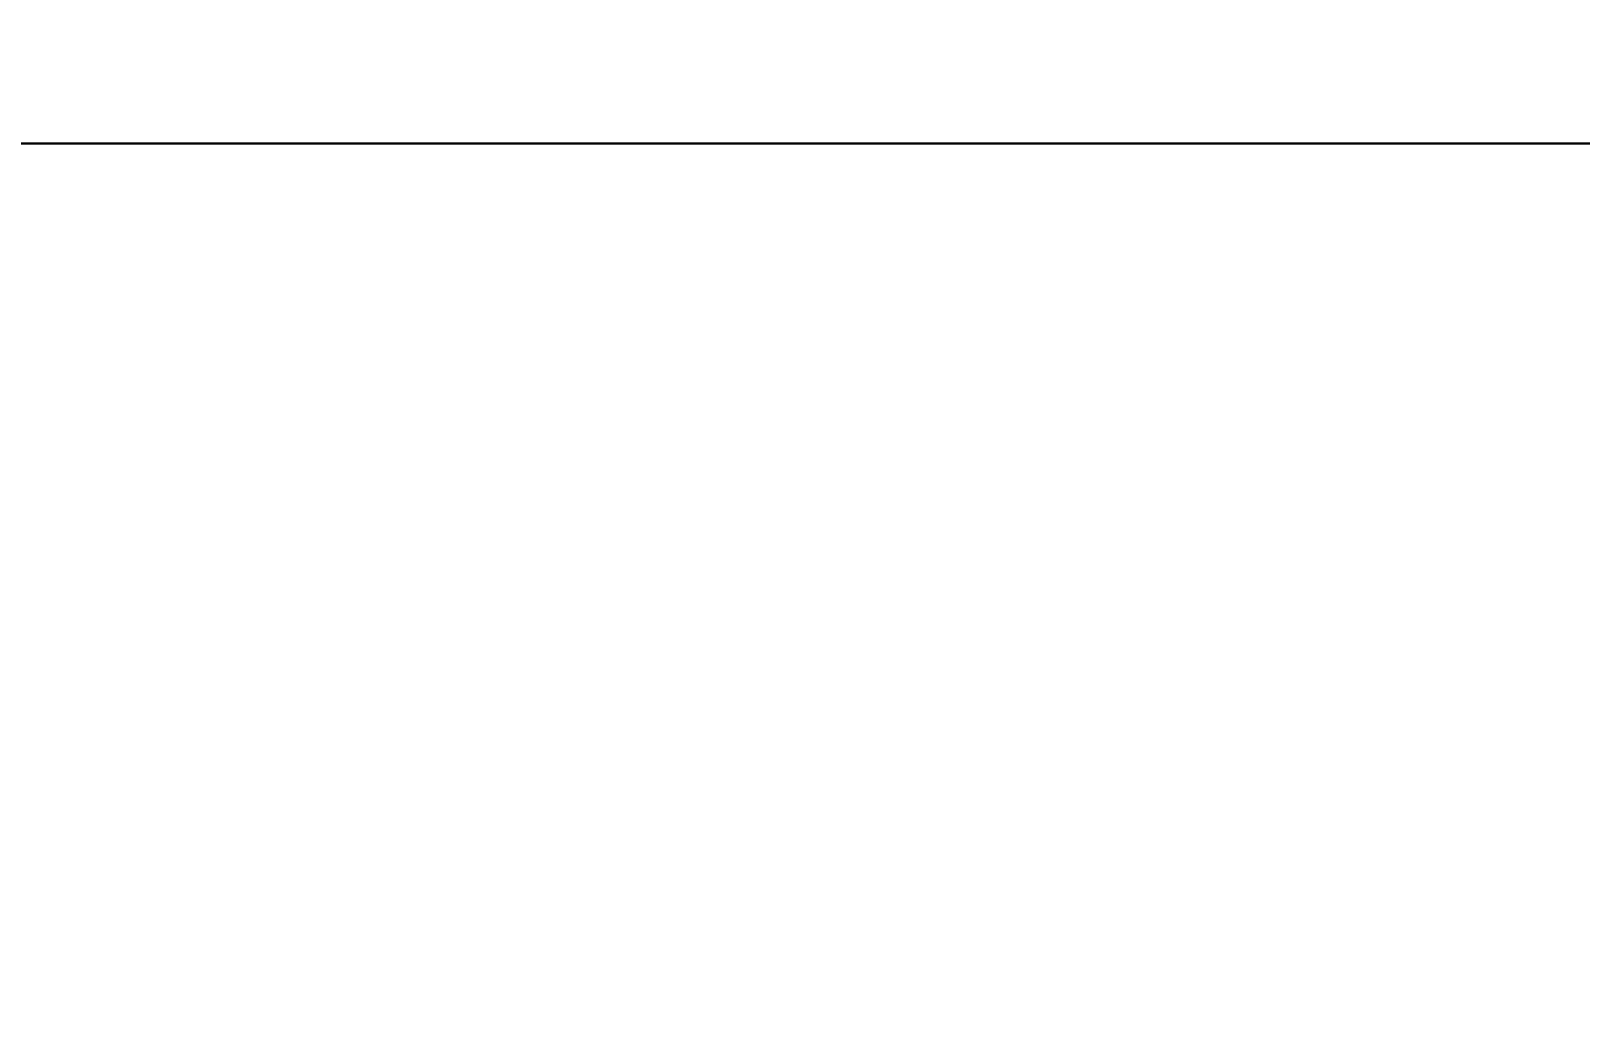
# Model space of a CAD drawing. Header units: metres. Extents: x 0 to 298, y 0 to 162.
# Drawn here: x 179.9096 to 180.3113, y 91.8995 to 92.1564 of the extents above; entities that cross this region are included whole.
import ezdxf

# ---------------------------------------------------------------- set-up
doc = ezdxf.new("R2010")
doc.units = ezdxf.units.M
doc.header["$MEASUREMENT"] = 0
doc.layers.add('BLK_1_FLR_0_CARPET_AREA', color=10, linetype='Continuous')
doc.styles.add('working', font='timesbd.ttf', dxfattribs={"height": 0.25})
doc.dimstyles.new('new model', dxfattribs={"dimtxt": 0.25, "dimasz": 0.23, "dimexe": 0.1, "dimexo": 0.1, "dimgap": 0, "dimtad": 0, "dimtoh": 1, "dimzin": 1, "dimdsep": 46, "dimtxsty": 'working', "dimcen": 0.09, "dimse1": 1, "dimse2": 1, "dimclrd": 8, "dimclre": 8, "dimclrt": 3, "dimadec": 1, "dimazin": 0, "dimtfac": 1, "dimtofl": 0, "dimtmove": 0, "dimatfit": 3, "dimfxl": 0, "dimtolj": 1, "dimtzin": 0, "dimlwd": -1, "dimlwe": -1, "dimarcsym": 0})

# ---------------------------------------------------------------- blocks, each defined once
blk = doc.blocks.new('*D252')
at = {"color": 8}
for p, q in [((173.59444, 87.42998), (176.71397, 87.42998)), ((180.45038, 87.42998), (177.33084, 87.42998))]:
    blk.add_line(p, q, dxfattribs=at)
at = {"color": 8, "lineweight": 35}
for points in [[(173.59444, 87.46831), (173.59444, 87.39164), (173.36444, 87.42998)], [(180.45038, 87.46831), (180.45038, 87.39164), (180.68038, 87.42998)]]:
    blk.add_solid(points, dxfattribs=at)
at = {"layer": 'Defpoints', "color": 0, "lineweight": 35}
for p in [(173.36444, 92.12723), (180.68038, 88.5422), (180.68038, 87.42998)]:
    blk.add_point(p, dxfattribs=at)
at = {"color": 3, "insert": (177.02241, 87.42998), "char_height": 0.25, "attachment_point": 5, "style": 'working'}
blk.add_mtext('\\A1;7.32', dxfattribs=at)

msp = doc.modelspace()

# ---------------------------------------------------------------- linework, layer by layer
at = {"ltscale": 0.25}
msp.add_line((173.13408, 92.1272), (180.94394, 92.1272), dxfattribs=at)
at = {"layer": 'BLK_1_FLR_0_CARPET_AREA', "color": 15, "linetype": 'Continuous', "lineweight": 30}
msp.add_lwpolyline([(183.12038, 88.5422), (180.91038, 88.5422), (180.91038, 92.1272), (173.36464, 92.1272), (173.36464, 96.2272), (180.91038, 96.2272), (180.91038, 96.4572), (173.36408, 96.45658), (173.36408, 98.6672), (195.88203, 98.6672)], dxfattribs=at)

# ---------------------------------------------------------------- dimensions: what is measured, and where the dimension line sits
dim = msp.add_linear_dim(base=(180.68038, 87.42998), p1=(173.36444, 92.12723), p2=(180.68038, 88.5422), dimstyle='new model', override={"dimpost": '\\X', "dimtmove": 2})
dim.commit()
dim.dimension.update_dxf_attribs({"geometry": '*D252', "text_midpoint": (177.02241, 87.42998)})

doc.saveas('drawing.dxf')
